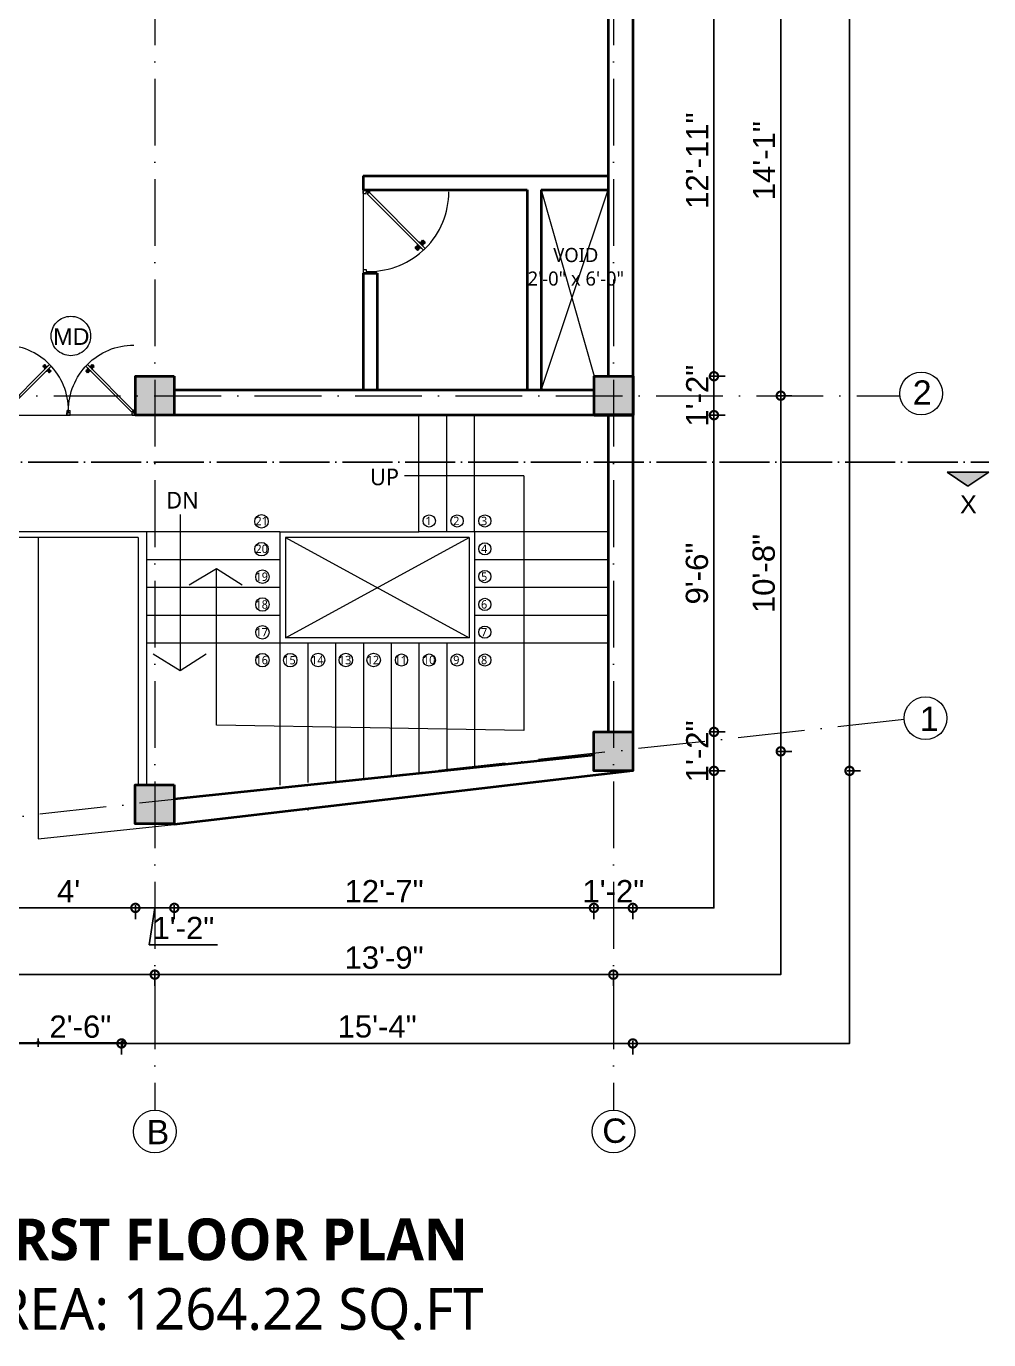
# Model space of a CAD drawing. Header units: inches. Extents: x -71 to 2682309, y -3332 to 801571.
# Drawn here: x 2668570.4 to 2668916.6, y 798116.6 to 798588.9 of the extents above; entities that cross this region are included whole.
import ezdxf

# ---------------------------------------------------------------- set-up
doc = ezdxf.new("R2010")
doc.units = ezdxf.units.IN
doc.header["$MEASUREMENT"] = 0
doc.header["$PDMODE"] = 99
for name, pattern in [('ACAD_ISO02W100', [15, 12, -3]), ('ACAD_ISO04W100', [30, 24, -3, 0, -3]), ('ACAD_ISO10W100', [18, 12, -3, 0, -3])]:
    doc.linetypes.add(name, pattern=pattern)
for name, color, linetype, lineweight in [('CENTER  LINE RA', 10, 'ACAD_ISO04W100', 18), ('CONC. OUTLINE RA', 150, 'Continuous', 40), ('elev 2', 20, 'Continuous', 25), ('Hatch', 254, 'Continuous', 9), ('HATCH RA', 8, 'Continuous', 9), ('PUERTAS', 7, 'Continuous', 13), ('stair EA', 132, 'Continuous', 5), ('STAIR PLAN AND ELEV RA', 124, 'Continuous', 20), ('Text', 7, 'Continuous', 20), ('TEXT RA', 254, 'Continuous', 20), ('TEXTURE EA', 8, 'ACAD_ISO10W100', 9), ('wall EA', 24, 'Continuous', 40), ('WALL RA', 42, 'Continuous', 50), ('Win EA', 114, 'Continuous', 5)]:
    doc.layers.add(name, color=color, linetype=linetype, lineweight=lineweight)
for name, color, linetype in [('Column & Beam', 7, 'Continuous'), ('HACTH', 7, 'Continuous'), ('lettring', 7, 'Continuous'), ('text EA', 7, 'Continuous')]:
    doc.layers.add(name, color=color, linetype=linetype)
doc.styles.add('DIM 8', font='arial.ttf', dxfattribs={"height": 8})
doc.styles.add('EAPL', font='arial.ttf', dxfattribs={"height": 8})
doc.styles.get("Standard").update_dxf_attribs({"font": 'arial.ttf'})
doc.dimstyles.new('Copy of DIM 8', dxfattribs={"dimtxt": 8, "dimasz": 1, "dimexe": 6, "dimexo": 18, "dimgap": 1.6875, "dimtad": 1, "dimdec": 0, "dimzin": 3, "dimdsep": 46, "dimlunit": 4, "dimtxsty": 'DIM 8', "dimblk": 'dot 2', "dimcen": 0.09375, "dimse1": 1, "dimse2": 1, "dimclrd": 1, "dimclre": 1, "dimclrt": 256, "dimadec": 0, "dimazin": 0, "dimtfac": 0.75, "dimtdec": 0, "dimtix": 1, "dimtmove": 1, "dimatfit": 3, "dimldrblk": 'DOT', "dimfxl": 1, "dimtolj": 1, "dimtzin": 0, "dimlwd": 9, "dimlwe": 9, "dimarcsym": 0})
doc.dimstyles.new('EA Copy of 1-8', dxfattribs={"dimtxt": 8, "dimasz": 6, "dimexe": 4, "dimexo": 6, "dimgap": 2, "dimtad": 1, "dimdec": 0, "dimzin": 0, "dimdsep": 46, "dimlunit": 3, "dimtxsty": 'EAPL', "dimblk": 'DOTSMALL', "dimcen": -0.09, "dimdle": 6, "dimclrd": 256, "dimclre": 256, "dimclrt": 256, "dimadec": 0, "dimazin": 0, "dimtfac": 8, "dimtdec": 0, "dimtix": 1, "dimtmove": 0, "dimatfit": 3, "dimldrblk": 'OPEN30', "dimfxl": 1, "dimfxlon": 1, "dimtolj": 1, "dimtzin": 0, "dimlwd": -1, "dimlwe": -1, "dimarcsym": 0})

# ---------------------------------------------------------------- blocks, each defined once
blk = doc.blocks.new('COLUMN')
at = {"layer": 'HACTH', "lineweight": 30, "transparency": 33554541}
h = blk.add_hatch(color=256, dxfattribs=at)
h.dxf.hatch_style = 1
h.paths.add_polyline_path([(2659104.19, 784576.38), (2659090.19, 784576.38), (2659090.19, 784562.38), (2659104.19, 784562.38)])
at = {"layer": 'CONC. OUTLINE RA'}
blk.add_lwpolyline([(2659090.19, 784576.38), (2659104.19, 784576.38), (2659104.19, 784562.38), (2659090.19, 784562.38)], close=True, dxfattribs=at)
blk = doc.blocks.new('_DotSmall')
at = {"color": 0, "linetype": 'ByBlock', "const_width": 0.5}
blk.add_lwpolyline([(-0.0625, 0, 1), (0.0625, 0, 1)], format="xyb", close=True, dxfattribs=at)
blk = doc.blocks.new('*D1032')
at = {"layer": 'Defpoints', "color": 0, "transparency": 16777216}
for p in [(2668788.55, 798618.07), (2668788.64, 798463.07), (2668817.74, 798463.07)]:
    blk.add_point(p, dxfattribs=at)
at = {"layer": 'lettring', "transparency": 16777216}
for p, q in [((2668817.74, 798624.07), (2668817.74, 798457.07)), ((2668816.74, 798618.07), (2668821.74, 798618.07)), ((2668816.74, 798463.07), (2668821.74, 798463.07))]:
    blk.add_line(p, q, dxfattribs=at)
at = {"layer": 'lettring', "transparency": 16777216, "xscale": 6, "yscale": 6, "zscale": 6}
for p, rotation in [((2668817.74, 798618.07), 90), ((2668817.74, 798463.07), 270)]:
    blk.add_blockref('_DotSmall', p, dxfattribs=dict(at, rotation=rotation))
at = {"layer": 'lettring', "transparency": 16777216, "insert": (2668811.72, 798540.57), "char_height": 8, "attachment_point": 5, "rotation": 90, "style": 'EAPL'}
blk.add_mtext('\\A1;12\'-11"', dxfattribs=at)
blk = doc.blocks.new('_Open30')
at = {"color": 0, "linetype": 'ByBlock', "lineweight": -2}
for p, q in [((-1, 0.268), (0, 0)), ((0, 0), (-1, -0.268)), ((0, 0), (-1, 0))]:
    blk.add_line(p, q, dxfattribs=at)
blk = doc.blocks.new('*D1033')
at = {"layer": 'Defpoints', "color": 0, "transparency": 16777216}
for p in [(2668788.64, 798463.07), (2668788.64, 798449.07), (2668817.74, 798449.07)]:
    blk.add_point(p, dxfattribs=at)
at = {"layer": 'lettring', "transparency": 16777216}
for p, q in [((2668817.74, 798463.07), (2668817.74, 798469.07)), ((2668816.74, 798463.07), (2668821.74, 798463.07)), ((2668817.74, 798463.07), (2668817.74, 798449.07)), ((2668816.74, 798449.07), (2668821.74, 798449.07)), ((2668817.74, 798449.07), (2668817.74, 798443.07))]:
    blk.add_line(p, q, dxfattribs=at)
at = {"layer": 'lettring', "transparency": 16777216, "xscale": 6, "yscale": 6, "zscale": 6}
for p, rotation in [((2668817.74, 798463.07), 270), ((2668817.74, 798449.07), 90)]:
    blk.add_blockref('_DotSmall', p, dxfattribs=dict(at, rotation=rotation))
at = {"layer": 'lettring', "transparency": 16777216, "insert": (2668811.72, 798456.07), "char_height": 8, "attachment_point": 5, "rotation": 90, "style": 'EAPL'}
blk.add_mtext('\\A1;1\'-2"', dxfattribs=at)
blk = doc.blocks.new('*D1034')
at = {"layer": 'Defpoints', "color": 0, "transparency": 16777216}
for p in [(2668788.64, 798449.07), (2668788.55, 798335.19), (2668817.74, 798335.19)]:
    blk.add_point(p, dxfattribs=at)
at = {"layer": 'lettring', "transparency": 16777216}
for p, q in [((2668817.74, 798455.07), (2668817.74, 798329.19)), ((2668816.74, 798449.07), (2668821.74, 798449.07)), ((2668816.74, 798335.19), (2668821.74, 798335.19))]:
    blk.add_line(p, q, dxfattribs=at)
at = {"layer": 'lettring', "transparency": 16777216, "xscale": 6, "yscale": 6, "zscale": 6}
for p, rotation in [((2668817.74, 798449.07), 90), ((2668817.74, 798335.19), 270)]:
    blk.add_blockref('_DotSmall', p, dxfattribs=dict(at, rotation=rotation))
at = {"layer": 'lettring', "transparency": 16777216, "insert": (2668811.65, 798392.13), "char_height": 8, "attachment_point": 5, "rotation": 90, "style": 'EAPL'}
blk.add_mtext('\\A1;9\'-6"', dxfattribs=at)
blk = doc.blocks.new('*D1035')
at = {"layer": 'Defpoints', "color": 0, "transparency": 16777216}
for p in [(2668788.55, 798335.19), (2668788.55, 798321.19), (2668817.74, 798321.19)]:
    blk.add_point(p, dxfattribs=at)
at = {"layer": 'lettring', "transparency": 16777216}
for p, q in [((2668817.74, 798335.19), (2668817.74, 798341.19)), ((2668816.74, 798335.19), (2668821.74, 798335.19)), ((2668817.74, 798335.19), (2668817.74, 798321.19)), ((2668816.74, 798321.19), (2668821.74, 798321.19)), ((2668817.74, 798321.19), (2668817.74, 798315.19))]:
    blk.add_line(p, q, dxfattribs=at)
at = {"layer": 'lettring', "transparency": 16777216, "xscale": 6, "yscale": 6, "zscale": 6}
for p, rotation in [((2668817.74, 798335.19), 270), ((2668817.74, 798321.19), 90)]:
    blk.add_blockref('_DotSmall', p, dxfattribs=dict(at, rotation=rotation))
at = {"layer": 'lettring', "transparency": 16777216, "insert": (2668811.72, 798328.19), "char_height": 8, "attachment_point": 5, "rotation": 90, "style": 'EAPL'}
blk.add_mtext('\\A1;1\'-2"', dxfattribs=at)
blk = doc.blocks.new('*D1043')
at = {"layer": 'Defpoints', "color": 0, "transparency": 16777216}
for p in [(2668774.55, 798321.19), (2668788.55, 798321.19), (2668774.55, 798271.91)]:
    blk.add_point(p, dxfattribs=at)
at = {"layer": 'lettring', "transparency": 16777216}
for p, q in [((2668774.55, 798271.91), (2668768.55, 798271.91)), ((2668774.55, 798272.91), (2668774.55, 798267.91)), ((2668788.55, 798271.91), (2668774.55, 798271.91)), ((2668788.55, 798272.91), (2668788.55, 798267.91)), ((2668788.55, 798271.91), (2668794.55, 798271.91))]:
    blk.add_line(p, q, dxfattribs=at)
at = {"layer": 'lettring', "transparency": 16777216, "xscale": 6, "yscale": 6, "zscale": 6}
blk.add_blockref('_DotSmall', (2668774.55, 798271.91), dxfattribs=at)
at = {"layer": 'lettring', "transparency": 16777216, "xscale": 6, "yscale": 6, "zscale": 6, "rotation": 180}
blk.add_blockref('_DotSmall', (2668788.55, 798271.91), dxfattribs=at)
at = {"layer": 'lettring', "transparency": 16777216, "insert": (2668781.55, 798277.92), "char_height": 8, "attachment_point": 5, "style": 'EAPL'}
blk.add_mtext('\\A1;1\'-2"', dxfattribs=at)
blk = doc.blocks.new('*D1044')
at = {"layer": 'Defpoints', "color": 0, "transparency": 16777216}
for p in [(2668774.55, 798321.19), (2668623.64, 798301.91), (2668623.64, 798271.91)]:
    blk.add_point(p, dxfattribs=at)
at = {"layer": 'lettring', "transparency": 16777216}
for p, q in [((2668780.55, 798271.91), (2668617.64, 798271.91)), ((2668623.64, 798272.91), (2668623.64, 798267.91)), ((2668774.55, 798272.91), (2668774.55, 798267.91))]:
    blk.add_line(p, q, dxfattribs=at)
at = {"layer": 'lettring', "transparency": 16777216, "xscale": 6, "yscale": 6, "zscale": 6, "rotation": 180}
blk.add_blockref('_DotSmall', (2668623.64, 798271.91), dxfattribs=at)
at = {"layer": 'lettring', "transparency": 16777216, "xscale": 6, "yscale": 6, "zscale": 6}
blk.add_blockref('_DotSmall', (2668774.55, 798271.91), dxfattribs=at)
at = {"layer": 'lettring', "transparency": 16777216, "insert": (2668699.1, 798277.92), "char_height": 8, "attachment_point": 5, "style": 'EAPL'}
blk.add_mtext('\\A1;12\'-7"', dxfattribs=at)
blk = doc.blocks.new('*D1045')
at = {"layer": 'Defpoints', "color": 0, "transparency": 16777216}
for p in [(2668609.64, 798301.91), (2668623.64, 798301.91), (2668609.64, 798271.91)]:
    blk.add_point(p, dxfattribs=at)
at = {"layer": 'lettring', "transparency": 16777216}
for p, q in [((2668629.64, 798271.91), (2668603.64, 798271.91)), ((2668609.64, 798272.91), (2668609.64, 798267.91)), ((2668616.64, 798271.91), (2668614.64, 798258.67)), ((2668623.64, 798272.91), (2668623.64, 798267.91)), ((2668614.64, 798258.67), (2668639.16, 798258.67))]:
    blk.add_line(p, q, dxfattribs=at)
at = {"layer": 'lettring', "transparency": 16777216, "xscale": 6, "yscale": 6, "zscale": 6, "rotation": 180}
blk.add_blockref('_DotSmall', (2668609.64, 798271.91), dxfattribs=at)
at = {"layer": 'lettring', "transparency": 16777216, "xscale": 6, "yscale": 6, "zscale": 6}
blk.add_blockref('_DotSmall', (2668623.64, 798271.91), dxfattribs=at)
at = {"layer": 'lettring', "transparency": 16777216, "insert": (2668626.9, 798264.69), "char_height": 8, "attachment_point": 5, "style": 'EAPL'}
blk.add_mtext('\\A1;1\'-2"', dxfattribs=at)
blk = doc.blocks.new('*D1048')
at = {"layer": 'Defpoints', "color": 0, "transparency": 16777216}
for p in [(2668781.64, 798625.07), (2668781.64, 798456.07), (2668841.75, 798456.07)]:
    blk.add_point(p, dxfattribs=at)
at = {"layer": 'lettring', "transparency": 16777216}
for p, q in [((2668841.75, 798631.07), (2668841.75, 798450.07)), ((2668840.75, 798625.07), (2668845.75, 798625.07)), ((2668840.75, 798456.07), (2668845.75, 798456.07))]:
    blk.add_line(p, q, dxfattribs=at)
at = {"layer": 'lettring', "transparency": 16777216, "xscale": 6, "yscale": 6, "zscale": 6}
for p, rotation in [((2668841.75, 798625.07), 90), ((2668841.75, 798456.07), 270)]:
    blk.add_blockref('_DotSmall', p, dxfattribs=dict(at, rotation=rotation))
at = {"layer": 'lettring', "transparency": 16777216, "insert": (2668835.74, 798540.57), "char_height": 8, "attachment_point": 5, "rotation": 90, "style": 'EAPL'}
blk.add_mtext('\\A1;14\'-1"', dxfattribs=at)
blk = doc.blocks.new('*D1049')
at = {"layer": 'Defpoints', "color": 0, "transparency": 16777216}
for p in [(2668781.64, 798456.07), (2668781.55, 798328.19), (2668841.75, 798328.19)]:
    blk.add_point(p, dxfattribs=at)
at = {"layer": 'lettring', "transparency": 16777216}
for p, q in [((2668841.75, 798462.07), (2668841.75, 798322.19)), ((2668840.75, 798456.07), (2668845.75, 798456.07)), ((2668840.75, 798328.19), (2668845.75, 798328.19))]:
    blk.add_line(p, q, dxfattribs=at)
at = {"layer": 'lettring', "transparency": 16777216, "xscale": 6, "yscale": 6, "zscale": 6}
for p, rotation in [((2668841.75, 798456.07), 90), ((2668841.75, 798328.19), 270)]:
    blk.add_blockref('_DotSmall', p, dxfattribs=dict(at, rotation=rotation))
at = {"layer": 'lettring', "transparency": 16777216, "insert": (2668835.67, 798392.13), "char_height": 8, "attachment_point": 5, "rotation": 90, "style": 'EAPL'}
blk.add_mtext('\\A1;10\'-8"', dxfattribs=at)
blk = doc.blocks.new('*D1060')
at = {"layer": 'Defpoints', "color": 0, "transparency": 16777216}
for p in [(2668781.55, 798328.19), (2668616.63, 798310.12), (2668781.55, 798247.91)]:
    blk.add_point(p, dxfattribs=at)
at = {"layer": 'lettring', "transparency": 16777216}
for p, q in [((2668610.63, 798247.91), (2668787.55, 798247.91)), ((2668616.63, 798248.91), (2668616.63, 798243.91)), ((2668781.55, 798248.91), (2668781.55, 798243.91))]:
    blk.add_line(p, q, dxfattribs=at)
at = {"layer": 'lettring', "transparency": 16777216, "xscale": 6, "yscale": 6, "zscale": 6, "rotation": 180}
blk.add_blockref('_DotSmall', (2668616.63, 798247.91), dxfattribs=at)
at = {"layer": 'lettring', "transparency": 16777216, "xscale": 6, "yscale": 6, "zscale": 6}
blk.add_blockref('_DotSmall', (2668781.55, 798247.91), dxfattribs=at)
at = {"layer": 'lettring', "transparency": 16777216, "insert": (2668699.09, 798253.99), "char_height": 8, "attachment_point": 5, "style": 'EAPL'}
blk.add_mtext('\\A1;13\'-9"', dxfattribs=at)
blk = doc.blocks.new('*D1050')
at = {"layer": 'Defpoints', "color": 0, "transparency": 16777216}
for p in [(2668788.63, 798907.57), (2668866.49, 798907.57), (2668788.55, 798321.19)]:
    blk.add_point(p, dxfattribs=at)
at = {"layer": 'lettring', "transparency": 16777216}
for p, q in [((2668866.49, 798315.19), (2668866.49, 798913.57)), ((2668865.49, 798907.57), (2668870.49, 798907.57)), ((2668865.49, 798321.19), (2668870.49, 798321.19))]:
    blk.add_line(p, q, dxfattribs=at)
at = {"layer": 'lettring', "transparency": 16777216, "xscale": 6, "yscale": 6, "zscale": 6}
for p, rotation in [((2668866.49, 798907.57), 90), ((2668866.49, 798321.19), 270)]:
    blk.add_blockref('_DotSmall', p, dxfattribs=dict(at, rotation=rotation))
at = {"layer": 'lettring', "transparency": 16777216, "insert": (2668860.41, 798614.38), "char_height": 8, "attachment_point": 5, "rotation": 90, "style": 'EAPL'}
blk.add_mtext('\\A1;48\'-10"', dxfattribs=at)
blk = doc.blocks.new('*D1051')
at = {"layer": 'Defpoints', "color": 0, "transparency": 16777216}
for p in [(2668788.55, 798321.19), (2668604.64, 798299.91), (2668788.55, 798223.17)]:
    blk.add_point(p, dxfattribs=at)
at = {"layer": 'lettring', "transparency": 16777216}
for p, q in [((2668604.64, 798224.17), (2668604.64, 798219.17)), ((2668788.55, 798224.17), (2668788.55, 798219.17)), ((2668598.64, 798223.17), (2668794.55, 798223.17))]:
    blk.add_line(p, q, dxfattribs=at)
at = {"layer": 'lettring', "transparency": 16777216, "xscale": 6, "yscale": 6, "zscale": 6, "rotation": 180}
blk.add_blockref('_DotSmall', (2668604.64, 798223.17), dxfattribs=at)
at = {"layer": 'lettring', "transparency": 16777216, "xscale": 6, "yscale": 6, "zscale": 6}
blk.add_blockref('_DotSmall', (2668788.55, 798223.17), dxfattribs=at)
at = {"layer": 'lettring', "transparency": 16777216, "insert": (2668696.6, 798229.25), "char_height": 8, "attachment_point": 5, "style": 'EAPL'}
blk.add_mtext('\\A1;15\'-4"', dxfattribs=at)
blk = doc.blocks.new('3ft')
at = {"layer": 'PUERTAS', "color": 6}
for p, q in [((1.01, 2.52), (25.23, 26.74)), ((26.05, 25.92), (1.77, 1.64)), ((26.05, 25.92), (25.23, 26.74)), ((0, 2.4), (0, 0)), ((0.72, 2.4), (0, 2.4)), ((1.6, 0), (0, 0)), ((0.72, 1.52), (0.72, 2.44)), ((0.8, 1.52), (0.72, 1.52)), ((0.8, 1.52), (0.8, 2.41)), ((0.8, 1.2), (0.8, 1.52)), ((1.6, 1.2), (0.8, 1.2)), ((1.57, 1.84), (0.94, 2.47)), ((1.63, 1.89), (0.97, 2.55)), ((1.63, 1.89), (1.57, 1.84)), ((1.77, 1.64), (1.57, 1.84)), ((1.6, 0), (1.6, 1.2)), ((34.4, 0), (34.4, 1.2)), ((34.4, 1.2), (35.2, 1.2)), ((34.4, 0), (36, 0)), ((35.2, 1.2), (35.2, 2.4)), ((35.2, 2.4), (36, 2.4)), ((36, 0), (36, 2.4))]:
    blk.add_line(p, q, dxfattribs=at)
at = {"layer": 'PUERTAS', "color": 8}
for p, q in [((22.57, 24.94), (21.65, 25.68)), ((22.63, 24.99), (21.69, 25.75)), ((22.74, 25.1), (21.84, 25.9)), ((22.13, 26.28), (21.98, 26.13)), ((22.88, 25.24), (22.01, 26.06)), ((22.13, 26.28), (22.27, 26.42)), ((22.29, 26.41), (22.27, 26.42)), ((23.16, 25.52), (22.34, 26.39)), ((23.3, 25.66), (22.5, 26.56)), ((23.41, 25.77), (22.65, 26.71)), ((22.69, 24.32), (23.02, 24.83)), ((23.46, 25.83), (22.72, 26.75)), ((22.95, 24.96), (22.84, 25.07)), ((22.98, 24.99), (22.86, 25.1)), ((23.03, 25.04), (22.91, 25.15)), ((22.91, 24.53), (23.1, 24.91)), ((23.11, 25.12), (22.99, 25.23)), ((23.13, 24.76), (23.18, 24.99)), ((23.28, 25.3), (23.17, 25.41)), ((23.36, 25.37), (23.25, 25.49)), ((23.31, 24.94), (23.28, 25.08)), ((23.41, 25.43), (23.3, 25.54)), ((23.46, 25.09), (23.32, 25.13)), ((23.44, 25.45), (23.33, 25.56)), ((23.64, 25.27), (23.41, 25.22)), ((23.87, 25.49), (23.49, 25.3)), ((24.08, 25.71), (23.57, 25.38)), ((23.63, 23.38), (24.14, 23.72)), ((23.84, 23.6), (24.22, 23.79)), ((24.07, 23.82), (24.3, 23.88)), ((24.25, 24), (24.39, 23.97)), ((24.25, 23.26), (24.99, 22.34)), ((24.27, 23.64), (24.38, 23.53)), ((24.3, 23.67), (24.41, 23.56)), ((24.3, 23.32), (25.06, 22.38)), ((24.35, 23.72), (24.46, 23.61)), ((24.4, 24.15), (24.43, 24.01)), ((24.41, 23.43), (25.2, 22.53)), ((24.43, 23.8), (24.54, 23.69)), ((24.58, 24.33), (24.52, 24.1)), ((24.55, 23.57), (25.37, 22.7)), ((24.6, 23.97), (24.72, 23.86)), ((24.8, 24.56), (24.61, 24.18)), ((25.02, 24.77), (24.68, 24.26)), ((24.68, 24.05), (24.79, 23.94)), ((24.73, 24.1), (24.85, 23.99)), ((24.76, 24.13), (24.87, 24.02)), ((24.83, 23.85), (25.7, 23.03)), ((24.97, 23.99), (25.87, 23.2)), ((25.08, 24.1), (26.02, 23.34)), ((25.14, 24.15), (26.06, 23.41)), ((25.58, 22.82), (25.43, 22.67)), ((25.58, 22.82), (25.73, 22.97)), ((25.72, 22.98), (25.73, 22.97)), ((0, 0), (36, 0))]:
    blk.add_line(p, q, dxfattribs=at)
at = {"layer": 'PUERTAS', "color": 1}
for p, q in [((21.67, 25.73), (22.17, 26.23)), ((22.49, 24.95), (21.67, 25.61)), ((21.7, 25.82), (22.14, 26.26)), ((21.73, 25.79), (21.7, 25.82)), ((22.58, 26.7), (22.14, 26.26)), ((22.67, 26.73), (22.17, 26.23)), ((22.61, 26.67), (22.58, 26.7)), ((22.6, 24.96), (23.02, 25.38)), ((22.61, 24.25), (22.92, 24.72)), ((22.62, 24.13), (22.61, 24.14)), ((22.7, 25.07), (22.71, 25.06)), ((23.45, 25.91), (22.79, 26.73)), ((22.82, 25.06), (23.08, 25.32)), ((22.94, 24.95), (22.83, 25.07)), ((22.92, 24.72), (22.92, 24.72)), ((22.93, 24.94), (23.19, 25.21)), ((22.93, 24.84), (22.93, 24.83)), ((23.44, 25.81), (23.02, 25.38)), ((23.34, 25.58), (23.08, 25.32)), ((23.46, 25.47), (23.19, 25.21)), ((23.33, 25.7), (23.34, 25.69)), ((23.45, 25.46), (23.33, 25.57)), ((23.44, 23.31), (23.45, 23.3)), ((23.56, 23.3), (24.03, 23.61)), ((23.57, 25.47), (23.57, 25.47)), ((24.15, 25.79), (23.68, 25.48)), ((23.68, 25.48), (23.68, 25.48)), ((24.03, 23.61), (24.03, 23.62)), ((24.14, 23.62), (24.14, 23.62)), ((24.25, 23.62), (24.51, 23.89)), ((24.27, 25.78), (24.26, 25.79)), ((24.26, 23.29), (24.69, 23.71)), ((24.26, 23.63), (24.37, 23.52)), ((24.26, 23.18), (24.92, 22.37)), ((24.37, 23.52), (24.63, 23.77)), ((24.37, 23.4), (24.37, 23.4)), ((24.78, 24.15), (24.51, 23.89)), ((24.89, 24.03), (24.63, 23.77)), ((25.11, 24.14), (24.69, 23.71)), ((24.77, 24.14), (24.88, 24.03)), ((24.79, 24.38), (24.78, 24.37)), ((24.78, 24.26), (24.78, 24.26)), ((25.1, 24.84), (24.79, 24.38)), ((25, 24.03), (25, 24.03)), ((25.04, 22.36), (25.54, 22.86)), ((25.09, 24.96), (25.1, 24.95)), ((25.13, 22.39), (25.57, 22.83)), ((25.22, 24.14), (26.03, 23.48)), ((26.04, 23.37), (25.54, 22.86)), ((26.01, 23.27), (25.57, 22.83)), ((25.98, 23.3), (26.01, 23.27)), ((25.1, 22.42), (25.13, 22.39))]:
    blk.add_line(p, q, dxfattribs=at)
at = {"layer": 'PUERTAS', "color": 2}
for p, q in [((21.99, 26.11), (21.98, 26.13)), ((25.42, 22.68), (25.43, 22.67))]:
    blk.add_line(p, q, dxfattribs=at)
at = {"layer": 'PUERTAS', "color": 6}
for radius in [0.155, 0.0752]:
    blk.add_circle((0.82, 2.56), radius, dxfattribs=at)
blk.add_arc((0.82, 2.56), 34.38, 359.7285, 90.0333, dxfattribs=at)
at = {"layer": 'PUERTAS', "color": 1}
for centre, start, end in [((22.54, 25.01), 231.0764, 315), ((22.67, 24.2), 135, 225), ((22.73, 26.68), 38.9236, 135), ((22.77, 25.12), 225, 315), ((22.99, 24.89), 135, 219.7428), ((22.87, 24.78), 315, 39.7428), ((23.28, 25.63), 315, 45), ((23.39, 25.86), 315, 38.9236), ((23.51, 23.36), 225, 315), ((23.51, 25.41), 50.2572, 135), ((23.62, 25.53), 230.2572, 315), ((24.09, 23.56), 50.2572, 135), ((24.2, 23.68), 230.2572, 315), ((24.2, 25.73), 45, 135), ((24.32, 23.23), 135, 218.9236), ((24.42, 23.46), 135, 225), ((24.84, 24.31), 135, 219.7428), ((24.72, 24.21), 315, 39.7428), ((24.94, 23.98), 45, 135), ((25.04, 24.89), 315, 45), ((25.17, 24.08), 51.0764, 135), ((25.98, 23.42), 315, 51.0764), ((24.98, 22.42), 218.9236, 315)]:
    blk.add_arc(centre, 0.08, start, end, dxfattribs=at)
blk = doc.blocks.new('*U327')
at = {"color": 3, "xscale": -1}
blk.add_blockref('3ft', (42, 0), dxfattribs=at)
blk = doc.blocks.new('SFG')
at = {"layer": 'stair EA'}
blk.add_line((2658842.28, 792942.92), (2658842.28, 792886.77), dxfattribs=at)
blk.add_lwpolyline([(2658851.63, 792892.66), (2658842.29, 792886.77), (2658832.53, 792892.67)], dxfattribs=at)
blk = doc.blocks.new('*D1069')
at = {"layer": 'Defpoints', "color": 0, "transparency": 16777216}
for p in [(2668561.61, 798449.07), (2668609.64, 798449.07), (2668561.61, 798271.91)]:
    blk.add_point(p, dxfattribs=at)
at = {"layer": 'lettring', "transparency": 16777216}
for p, q in [((2668615.64, 798271.91), (2668555.61, 798271.91)), ((2668561.61, 798272.91), (2668561.61, 798267.91)), ((2668609.64, 798272.91), (2668609.64, 798267.91))]:
    blk.add_line(p, q, dxfattribs=at)
at = {"layer": 'lettring', "transparency": 16777216, "xscale": 6, "yscale": 6, "zscale": 6, "rotation": 180}
blk.add_blockref('_DotSmall', (2668561.61, 798271.91), dxfattribs=at)
at = {"layer": 'lettring', "transparency": 16777216, "xscale": 6, "yscale": 6, "zscale": 6}
blk.add_blockref('_DotSmall', (2668609.64, 798271.91), dxfattribs=at)
at = {"layer": 'lettring', "transparency": 16777216, "insert": (2668585.63, 798277.91), "char_height": 8, "attachment_point": 5, "style": 'EAPL'}
blk.add_mtext("\\A1;4'", dxfattribs=at)
blk = doc.blocks.new('SECTION LI E')
at = {"layer": 'Column & Beam'}
h = blk.add_hatch(color=256, dxfattribs=at)
h.dxf.hatch_style = 1
h.paths.add_polyline_path([(2655644.57, 800821.86), (2655629.63, 800821.86), (2655637.1, 800816.81)])
h = blk.add_hatch(color=256, dxfattribs=at)
h.dxf.hatch_style = 1
h.paths.add_polyline_path([(2656201.11, 800821.86), (2656186.17, 800821.86), (2656193.64, 800816.81)])
at = {"layer": 'elev 2', "linetype": 'ACAD_ISO04W100', "ltscale": 0.75}
blk.add_line((2655629.63, 800825.45), (2656201.1, 800825.45), dxfattribs=at)
at = {"layer": 'elev 2'}
for p, q in [((2655629.63, 800821.86), (2655644.57, 800821.86)), ((2655637.1, 800816.81), (2655629.63, 800821.86)), ((2655637.1, 800816.81), (2655644.57, 800821.86)), ((2656186.17, 800821.86), (2656201.11, 800821.86)), ((2656193.64, 800816.81), (2656186.17, 800821.86)), ((2656193.64, 800816.81), (2656201.11, 800821.86))]:
    blk.add_line(p, q, dxfattribs=at)
at = {"layer": 'Text', "char_height": 6.57, "attachment_point": 1}
for insert in [(2655634.19, 800813.61), (2656190.73, 800813.61)]:
    blk.add_mtext_dynamic_manual_height_columns('X', width=6.5733, gutter_width=32.87, heights=[0], dxfattribs=dict(at, insert=insert))
blk = doc.blocks.new('dot1')
at = {"layer": 'Hatch'}
h = blk.add_hatch(color=256, dxfattribs=at)
edge = h.paths.add_edge_path()
edge.add_arc((0, 0), 1, 0, 360)
for p, q in [((3, 0), (-3, 0)), ((0, 3), (0, -3))]:
    blk.add_line(p, q, dxfattribs=at)
blk.add_circle((0, 0), 1, dxfattribs=at)
blk = doc.blocks.new('dot 2')
at = {"layer": 'Hatch', "xscale": 0.5, "yscale": 0.5, "zscale": 0.5}
blk.add_blockref('dot1', (0, 0), dxfattribs=at)
blk = doc.blocks.new('*D1054')
at = {"layer": 'Defpoints', "color": 0, "transparency": 16777216}
for p in [(2668605.01, 798299.95), (2668574.68, 798296.77), (2668574.68, 798223.4)]:
    blk.add_point(p, dxfattribs=at)
at = {"layer": 'lettring', "color": 1, "lineweight": 9, "transparency": 16777216}
blk.add_line((2668604.01, 798223.4), (2668575.68, 798223.4), dxfattribs=at)
at = {"layer": 'lettring', "color": 1, "lineweight": 9, "transparency": 16777216, "rotation": 180}
blk.add_blockref('dot 2', (2668574.68, 798223.4), dxfattribs=at)
at = {"layer": 'lettring', "color": 1, "lineweight": 9, "transparency": 16777216}
blk.add_blockref('dot 2', (2668605.01, 798223.4), dxfattribs=at)
at = {"layer": 'lettring', "transparency": 16777216, "insert": (2668589.85, 798229.17), "char_height": 8, "attachment_point": 5, "style": 'DIM 8'}
blk.add_mtext('\\A1;2\'-6"', dxfattribs=at)
blk = doc.blocks.new('_Dot')
at = {"color": 0, "linetype": 'ByBlock', "lineweight": -2}
blk.add_line((-0.5, 0), (-1, 0), dxfattribs=at)
at = {"color": 0, "linetype": 'ByBlock', "const_width": 0.5}
blk.add_lwpolyline([(-0.25, 0, 1), (0.25, 0, 1)], format="xyb", close=True, dxfattribs=at)
blk = doc.blocks.new('*D1055')
at = {"layer": 'Defpoints', "color": 0, "transparency": 16777216}
for p in [(2668460.08, 798405.3), (2668574.68, 798405.3), (2668460.08, 798223.4)]:
    blk.add_point(p, dxfattribs=at)
at = {"layer": 'lettring', "color": 1, "lineweight": 9, "transparency": 16777216}
blk.add_line((2668573.68, 798223.4), (2668461.08, 798223.4), dxfattribs=at)
at = {"layer": 'lettring', "color": 1, "lineweight": 9, "transparency": 16777216, "rotation": 180}
blk.add_blockref('dot 2', (2668460.08, 798223.4), dxfattribs=at)
at = {"layer": 'lettring', "color": 1, "lineweight": 9, "transparency": 16777216}
blk.add_blockref('dot 2', (2668574.68, 798223.4), dxfattribs=at)
at = {"layer": 'lettring', "transparency": 16777216, "insert": (2668517.38, 798229.17), "char_height": 8, "attachment_point": 5, "style": 'DIM 8'}
blk.add_mtext('\\A1;9\'-7"', dxfattribs=at)

msp = doc.modelspace()

# ---------------------------------------------------------------- linework, layer by layer
at = {"linetype": 'ACAD_ISO02W100'}
msp.add_line((2668788.64, 798449.07), (2668774.64, 798449.07), dxfattribs=at)
at = {"layer": 'CENTER  LINE RA', "linetype": 'ACAD_ISO10W100', "ltscale": 2}
for p, q in [((2668616.63, 799075.45), (2668616.63, 798199.2)), ((2668781.63, 799075.45), (2668781.63, 798199.2)), ((2668363.74, 798456.07), (2668884.63, 798456.07)), ((2668886.17, 798339.66), (2668363.73, 798282.39))]:
    msp.add_line(p, q, dxfattribs=at)
at = {"layer": 'Defpoints'}
for points in [[(2668381.78, 799053.57), (2668866.49, 799053.57), (2668866.49, 798223.17), (2668381.78, 798223.17)], [(2668406.52, 799029.57), (2668841.75, 799029.57), (2668841.75, 798247.91), (2668406.52, 798247.91)], [(2668430.52, 799005.57), (2668817.75, 799005.57), (2668817.75, 798271.91), (2668430.52, 798271.91)]]:
    msp.add_lwpolyline(points, close=True, dxfattribs=at)
at = {"layer": 'HATCH RA'}
for p, q in [((2668755.61, 798458.07), (2668779.64, 798530.07)), ((2668755.61, 798530.07), (2668774.64, 798463.07)), ((2668788.67, 798476.07), (2668788.64, 798476.07)), ((2668663.64, 798369.07), (2668729.64, 798405.07)), ((2668663.64, 798405.07), (2668729.64, 798369.07))]:
    msp.add_line(p, q, dxfattribs=at)
at = {"layer": 'stair EA'}
for p, q in [((2668711.64, 798407.07), (2668711.64, 798449.07)), ((2668721.64, 798407.07), (2668721.64, 798449.07)), ((2668731.64, 798407.07), (2668731.64, 798449.07)), ((2668749.33, 798427.21), (2668706.42, 798427.21)), ((2668610.64, 798405.07), (2668459.92, 798405.07)), ((2668613.64, 798407.07), (2668461.91, 798407.07)), ((2668574.64, 798405.07), (2668574.64, 798296.77)), ((2668610.64, 798405.07), (2668610.64, 798316.11)), ((2668661.64, 798407.07), (2668613.64, 798407.07)), ((2668613.64, 798407.07), (2668613.64, 798316.11)), ((2668661.64, 798407.07), (2668661.64, 798315.99)), ((2668661.64, 798407.07), (2668663.64, 798407.07)), ((2668663.64, 798407.07), (2668711.64, 798407.07)), ((2668729.64, 798405.07), (2668663.64, 798405.07)), ((2668663.64, 798405.07), (2668663.64, 798369.07)), ((2668779.64, 798407.07), (2668711.64, 798407.07)), ((2668729.64, 798405.07), (2668729.64, 798369.07)), ((2668731.64, 798407.07), (2668731.64, 798322.28)), ((2668661.64, 798397.07), (2668613.64, 798397.07)), ((2668779.64, 798397.07), (2668731.64, 798397.07)), ((2668661.64, 798387.07), (2668613.64, 798387.07)), ((2668779.64, 798387.07), (2668731.64, 798387.07)), ((2668661.64, 798377.07), (2668613.64, 798377.07)), ((2668779.64, 798377.07), (2668731.64, 798377.07)), ((2668779.64, 798367.07), (2668613.64, 798367.07)), ((2668661.64, 798367.07), (2668661.64, 798317.04)), ((2668729.64, 798369.07), (2668663.64, 798369.07)), ((2668671.64, 798367.07), (2668671.64, 798317.04)), ((2668681.64, 798367.07), (2668681.64, 798317.04)), ((2668691.64, 798367.07), (2668691.64, 798318.08)), ((2668701.64, 798367.07), (2668701.64, 798319.13)), ((2668711.64, 798367.07), (2668711.64, 798320.18)), ((2668721.64, 798367.07), (2668721.64, 798321.23)), ((2668671.64, 798307.52), (2668671.64, 798306.93)), ((2668574.64, 798296.77), (2668623.64, 798301.91)), ((2668613.64, 798301.91), (2668613.64, 798301.9))]:
    msp.add_line(p, q, dxfattribs=at)
for points in [[(2668749.33, 798427.21), (2668749.33, 798335.71), (2668638.76, 798337.67), (2668638.76, 798393.82)], [(2668648.1, 798387.93), (2668638.76, 798393.82), (2668629, 798387.92)]]:
    msp.add_lwpolyline(points, dxfattribs=at)
for centre, radius in [((2668655, 798410.87), 2.43), ((2668715.34, 798411.03), 2.19), ((2668725.34, 798411.03), 2.19), ((2668735.34, 798411.03), 2.19), ((2668655, 798400.87), 2.43), ((2668735.34, 798401.03), 2.19), ((2668655.34, 798390.99), 2.43), ((2668735.34, 798391.03), 2.19), ((2668655.34, 798380.99), 2.43), ((2668735.34, 798381.03), 2.19), ((2668655.34, 798370.99), 2.43), ((2668735.34, 798371.03), 2.19), ((2668655.34, 798360.99), 2.43), ((2668665.34, 798360.99), 2.43), ((2668675.34, 798361.03), 2.43), ((2668685.34, 798361.03), 2.43), ((2668695.34, 798361.03), 2.43), ((2668705.34, 798361.03), 2.19), ((2668715.34, 798361.03), 2.19), ((2668725.34, 798361.03), 2.19), ((2668735.34, 798361.03), 2.19)]:
    msp.add_circle(centre, radius, dxfattribs=at)
at = {"layer": 'STAIR PLAN AND ELEV RA'}
msp.add_line((2668774.64, 798449.07), (2668779.64, 798449.07), dxfattribs=at)
msp.add_line((2668774.64, 798449.07), (2668779.64, 798449.07), dxfattribs=at)
at = {"layer": 'TEXTURE EA', "linetype": 'ACAD_ISO10W100', "ltscale": 4}
msp.add_circle((2668586.44, 798477.54), 7.09, dxfattribs=at)
at = {"layer": 'TEXTURE EA', "linetype": 'ByBlock', "ltscale": 2}
for centre in [(2668892.28, 798456.89), (2668893.85, 798340.1), (2668616.63, 798191.51), (2668781.63, 798191.51)]:
    msp.add_circle(centre, 7.69, dxfattribs=at)
at = {"layer": 'wall EA'}
for p, q in [((2668788.55, 798907.57), (2668788.55, 798335.19)), ((2668779.64, 798618.07), (2668779.64, 798463.07)), ((2668691.61, 798535.07), (2668750.61, 798535.07)), ((2668691.61, 798535.07), (2668691.61, 798530.07)), ((2668750.61, 798535.07), (2668779.64, 798535.07)), ((2668691.61, 798530.07), (2668750.61, 798530.07)), ((2668750.61, 798530.07), (2668750.61, 798458.07)), ((2668755.61, 798530.07), (2668755.61, 798458.07)), ((2668755.61, 798530.07), (2668779.64, 798530.07)), ((2668691.61, 798500.07), (2668696.61, 798500.07)), ((2668691.61, 798500.07), (2668691.61, 798458.07)), ((2668696.61, 798500.07), (2668696.61, 798458.07)), ((2668774.64, 798458.07), (2668623.64, 798458.07)), ((2668774.64, 798449.07), (2668623.64, 798449.07)), ((2668779.64, 798449.07), (2668779.64, 798335.19)), ((2668774.64, 798326.79), (2668623.64, 798310.95)), ((2668788.55, 798321.19), (2668623.64, 798301.91))]:
    msp.add_line(p, q, dxfattribs=at)
at = {"layer": 'WALL RA'}
msp.add_line((2668788.64, 798449.07), (2668774.64, 798449.07), dxfattribs=at)

# ---------------------------------------------------------------- block references
at = {"layer": 'HATCH RA', "lineweight": 30, "rotation": 270}
for p in [(1884047.26, 3457553.26), (1884212.26, 3457553.26), (1884212.17, 3457425.38), (1884047.24, 3457406.3)]:
    msp.add_blockref('COLUMN', p, dxfattribs=at)
at = {"layer": 'HATCH RA'}
for name, p in [('SECTION LI E', (12715.46, -2393.32)), ('SFG', (9783.49, 5470.43))]:
    msp.add_blockref(name, p, dxfattribs=at)
at = {"layer": 'wall EA', "xscale": -0.8333366820079391, "yscale": 0.8333366820079391, "zscale": 0.8333366820079391, "rotation": 270}
msp.add_blockref('*U327', (2668691.61, 798495.07), dxfattribs=at)
at = {"layer": 'Win EA', "yscale": 0.6812915640384177, "zscale": 0.6812915640384177}
for p, xscale in [((2668590.22, 798449.07), -0.6812915640384177), ((2668580.96, 798449.07), 0.6812915640384177)]:
    msp.add_blockref('*U327', p, dxfattribs=dict(at, xscale=xscale))

# ---------------------------------------------------------------- texts
at = {"layer": 'Text', "insert": (2668638.34, 798138.44), "char_height": 15, "width": 319.1927, "attachment_point": 5}
msp.add_mtext('{\\fTrebuchet MS|b1|i0|c0|p34;FIRST FLOOR PLAN\\P\\fTrebuchet MS|b0|i0|c0|p34; AREA: 1264.22 SQ.FT }', dxfattribs=at)
at = {"layer": 'text EA', "attachment_point": 2}
for s, insert, char_height, width in [('{\\fTrebuchet MS|b0|i0|c0|p34;VOID\\P2\'-0" x 6\'-0"}', (2668768.05, 798509.19), 5.0773, 74.3955), ('MD', (2668586.6, 798480.34), 6, 11.1695), ('{\\fTrebuchet MS|b0|i0|c0|p34;UP}', (2668699.24, 798429.88), 6, 68.293), ('{\\fTrebuchet MS|b0|i0|c0|p34;DN}', (2668626.57, 798421.49), 6, 68.293), ('{\\fTrebuchet MS|b0|i0|c0|p34;21}', (2668655.07, 798412.5), 3, 8.1411), ('{\\fTrebuchet MS|b0|i0|c0|p34;1}', (2668715.07, 798412.53), 3, 8.1411), ('{\\fTrebuchet MS|b0|i0|c0|p34;2}', (2668725.07, 798412.53), 3, 8.1411), ('{\\fTrebuchet MS|b0|i0|c0|p34;3}', (2668735.07, 798412.53), 3, 8.1411), ('{\\fTrebuchet MS|b0|i0|c0|p34;20}', (2668655.07, 798402.5), 3, 8.1411), ('{\\fTrebuchet MS|b0|i0|c0|p34;4}', (2668735.07, 798402.53), 3, 8.1411), ('{\\fTrebuchet MS|b0|i0|c0|p34;19}', (2668655.07, 798392.5), 3, 8.1411), ('{\\fTrebuchet MS|b0|i0|c0|p34;5}', (2668735.07, 798392.53), 3, 8.1411), ('{\\fTrebuchet MS|b0|i0|c0|p34;18}', (2668655.07, 798382.5), 3, 8.1411), ('{\\fTrebuchet MS|b0|i0|c0|p34;6}', (2668735.07, 798382.53), 3, 8.1411), ('{\\fTrebuchet MS|b0|i0|c0|p34;17}', (2668655.07, 798372.5), 3, 8.1411), ('{\\fTrebuchet MS|b0|i0|c0|p34;7}', (2668735.07, 798372.53), 3, 8.1411), ('{\\fTrebuchet MS|b0|i0|c0|p34;16}', (2668655.07, 798362.5), 3, 8.1411), ('{\\fTrebuchet MS|b0|i0|c0|p34;15}', (2668665.07, 798362.5), 3, 8.1411), ('{\\fTrebuchet MS|b0|i0|c0|p34;14}', (2668675.07, 798362.53), 3, 8.1411), ('{\\fTrebuchet MS|b0|i0|c0|p34;13}', (2668685.07, 798362.53), 3, 8.1411), ('{\\fTrebuchet MS|b0|i0|c0|p34;12}', (2668695.07, 798362.53), 3, 8.1411), ('{\\fTrebuchet MS|b0|i0|c0|p34;11}', (2668705.07, 798362.53), 3, 8.1411), ('{\\fTrebuchet MS|b0|i0|c0|p34;10}', (2668715.3, 798362.56), 3, 8.1411), ('{\\fTrebuchet MS|b0|i0|c0|p34;9}', (2668725.07, 798362.53), 3, 8.1411), ('{\\fTrebuchet MS|b0|i0|c0|p34;8}', (2668735.07, 798362.53), 3, 8.1411)]:
    msp.add_mtext(s, dxfattribs=dict(at, insert=insert, char_height=char_height, width=width))
at = {"layer": 'TEXT RA', "char_height": 8.76, "attachment_point": 1}
for s, insert in [('2', (2668889.22, 798461.57)), ('1', (2668891.79, 798344.28)), ('B', (2668613.67, 798195.69)), ('C', (2668777.57, 798196.19))]:
    msp.add_mtext_dynamic_manual_height_columns(s, width=8.7644, gutter_width=43.82, heights=[0], dxfattribs=dict(at, insert=insert))

# ---------------------------------------------------------------- dimensions: what is measured, and where the dimension line sits
at = {"layer": 'lettring'}
dim = msp.add_linear_dim(base=(2668866.49, 798907.57), p1=(2668788.55, 798321.19), p2=(2668788.63, 798907.57), angle=90, dimstyle='EA Copy of 1-8', dxfattribs=at)
dim.commit()
dim.dimension.update_dxf_attribs({"geometry": '*D1050', "text_midpoint": (2668860.41, 798614.38)})
for base, p1, p2, picture, middle in [((2668841.75, 798456.07), (2668781.64, 798625.07), (2668781.64, 798456.07), '*D1048', (2668835.74, 798540.57)), ((2668817.74, 798463.07), (2668788.55, 798618.07), (2668788.64, 798463.07), '*D1032', (2668811.72, 798540.57)), ((2668817.74, 798449.07), (2668788.64, 798463.07), (2668788.64, 798449.07), '*D1033', (2668811.72, 798456.07)), ((2668841.75, 798328.19), (2668781.64, 798456.07), (2668781.55, 798328.19), '*D1049', (2668835.67, 798392.13)), ((2668817.74, 798335.19), (2668788.64, 798449.07), (2668788.55, 798335.19), '*D1034', (2668811.65, 798392.13)), ((2668817.74, 798321.19), (2668788.55, 798335.19), (2668788.55, 798321.19), '*D1035', (2668811.72, 798328.19))]:
    dim = msp.add_linear_dim(base=base, p1=p1, p2=p2, angle=90, dimstyle='EA Copy of 1-8', override={"dimtmove": 1}, dxfattribs=at)
    dim.commit()
    dim.dimension.update_dxf_attribs({"geometry": picture, "text_midpoint": middle})
for base, p1, p2, dimstyle, picture, middle in [((2668561.61, 798271.91), (2668609.64, 798449.07), (2668561.61, 798449.07), 'EA Copy of 1-8', '*D1069', (2668585.63, 798277.91)), ((2668460.08, 798223.4), (2668574.68, 798405.3), (2668460.08, 798405.3), 'Copy of DIM 8', '*D1055', (2668517.38, 798229.17)), ((2668781.55, 798247.91), (2668616.63, 798310.12), (2668781.55, 798328.19), 'EA Copy of 1-8', '*D1060', (2668699.09, 798253.99)), ((2668788.55, 798223.17), (2668604.64, 798299.91), (2668788.55, 798321.19), 'EA Copy of 1-8', '*D1051', (2668696.6, 798229.25)), ((2668774.55, 798271.91), (2668788.55, 798321.19), (2668774.55, 798321.19), 'EA Copy of 1-8', '*D1043', (2668781.55, 798277.92)), ((2668574.68, 798223.4), (2668605.01, 798299.95), (2668574.68, 798296.77), 'Copy of DIM 8', '*D1054', (2668589.85, 798229.17))]:
    dim = msp.add_linear_dim(base=base, p1=p1, p2=p2, dimstyle=dimstyle, dxfattribs=at)
    dim.commit()
    dim.dimension.update_dxf_attribs({"geometry": picture, "text_midpoint": middle})
dim = msp.add_linear_dim(base=(2668623.64, 798271.91), p1=(2668774.55, 798321.19), p2=(2668623.64, 798301.91), dimstyle='EA Copy of 1-8', override={"dimtmove": 1}, dxfattribs=at)
dim.commit()
dim.dimension.update_dxf_attribs({"geometry": '*D1044', "text_midpoint": (2668699.1, 798277.92)})
dim = msp.add_linear_dim(base=(2668609.64, 798271.91), p1=(2668623.64, 798301.91), p2=(2668609.64, 798301.91), dimstyle='EA Copy of 1-8', override={"dimtmove": 1}, dxfattribs=at)
dim.commit()
dim.dimension.update_dxf_attribs({"geometry": '*D1045', "text_midpoint": (2668616.64, 798258.67), "dimtype": 160})

doc.saveas('drawing.dxf')
